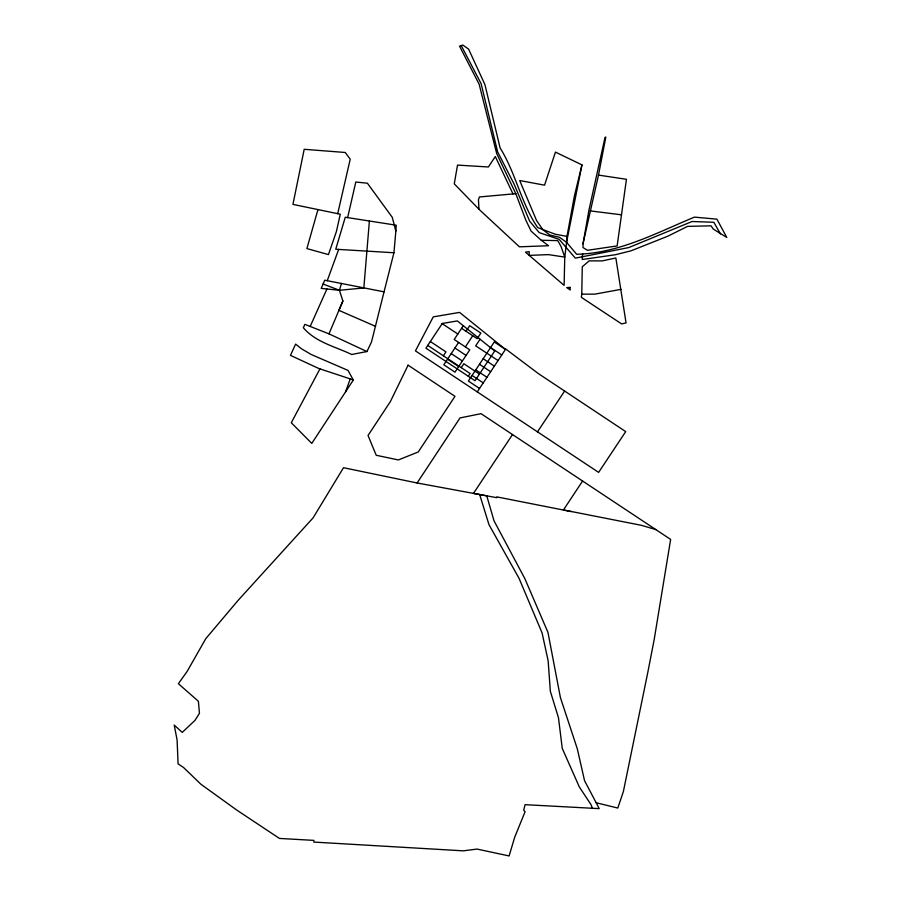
<?xml version="1.0" encoding="UTF-8"?>
<svg xmlns="http://www.w3.org/2000/svg" width="901" height="901" viewBox="0 0 901 901"><rect width="100%" height="100%" fill="white"/><g stroke="black" fill="none" stroke-linecap="round" stroke-linejoin="round"><path stroke-width="1.35" d="M581.753 294.176L582.283 266.797L589.141 260.862L602.138 260.907L615.856 258.001L626.049 322.896L621.667 323.932L581.348 297.341L581.753 294.176L594.919 294.131L621.037 289.345M395.854 231.05L396.215 225.205L345.274 217.242L335.746 249.239L393.94 252.753L395.854 231.05L392.273 217.344L367.394 183.207L355.794 182.025L347.64 217.625M582.609 253.733L582.215 259.511L615.315 254.746L630.982 250.838L667.821 236.197L687.576 226.376L711.058 225.824L713.232 229.034L726.792 237.459L716.914 219.157L694.457 217.118C656.435 232.875 618.705 253.384 576.64 254.262L566.56 242.335L559.634 237.38L549.835 235.015L542.852 229.71L536.568 220.542L519.708 180.527L544.553 185.167L555.444 152.111L581.956 164.883L566.56 242.335L564.769 257.112L564.105 285.358L525.497 252.167L529.169 251.627L529.247 255.388L548.45 254.611L564.769 257.112L561.008 246.367L557.753 240.612L541.287 240.285L531.083 231.095L525.812 220.126L515.789 193.681L496.699 153.553L479.141 84.232L459.555 46.176L462.787 45.05L468.576 49.059L484.918 84.57L500.134 147.989C515.879 173.116 520.992 203.254 537.728 227.581L555.23 234.237L566.988 236.366L566.56 242.335M369.399 220.948L363.835 287.96L339.429 290.268L321.207 288.399L324.732 280.211L384.051 291.834L393.94 252.753M598.501 175.098L626.443 179.288L617.14 245.928L587.429 250.298L583.037 247.561L583.003 243.856L588.961 210.057L605.033 137.38L605.832 137.042L598.501 175.098L583.003 243.856M566.988 236.366L574.444 195.799L581.956 164.883M337.695 213.672L350.219 159.24L345.274 152.483L304.2 149.296L292.938 204.392L340.285 214.213L336.388 231.591L328.437 254.589L306.892 248.586L317.952 209.584M366.944 351.548L328.989 333.854L304.898 324.36L303.322 327.705C315.677 342.29 335.195 346.558 351.694 354.487L366.944 351.548L371.494 341.986L384.051 291.834M375.571 326.353L338.922 310.372L342.887 300.968L339.429 290.268L341.456 283.376M345.545 391.89L350.241 378.904L353.316 380.042L311.78 443.405L291.293 422.749L319.956 368.869M327.254 280.695L338.663 249.397M328.989 333.854L342.887 300.968M310.181 326.444L326.928 288.984M596.18 802.768L599.188 808.636L525.08 804.672L523.706 810.247L525.08 811.711L514.685 837.254L509.11 855.95L477.012 849.069L463.373 850.837L313.762 842.075L313.897 840.385L279.445 838.426L236.389 809.819L200.889 784.23L183.534 767.483L178.094 763.89L177.103 740.048L174.208 725.068L182.25 732.389L194.999 720.361L199.448 713.333L198.4 701.282L178.364 683.679L186.991 671.65L205.8 638.64L238.269 600.19L313.097 517.861L343.506 467.709L417.107 482.981L460.028 417.929L481.033 413.672L670.637 539.406L654.16 639.71L647.628 673.284L623.379 791.517L617.804 808.051L596.18 802.768L584.558 780.716L577.293 748.787L560.411 697.554L547.954 632.367L524.776 578.465L493.996 520.778L486.765 495.843L473.475 493.399L512.511 434.541M443.382 355.805L445.972 351.886L430.34 341.524M463.317 325.734L454.183 339.497L469.781 349.836L454.971 372.169L443.81 364.77L458.609 342.436M466.008 331.264L469.714 325.689L480.875 333.088L477.181 338.675L461.594 328.336M465.355 346.908L472.755 335.735M461.244 367.653L463.835 363.734L479.433 374.073M480.075 339.249L475.683 345.871L498.039 360.535M468.295 376.258L470.097 373.532L427.75 345.421M477.282 391.856L505.731 349.014L538.471 373.667L625.711 431.613L598.624 472.394L415.44 350.872L433.257 316.87L459.566 312.399L505.472 349.397M582.598 481.021L563.44 509.955L641.377 525.306L655.905 529.619M537.503 431.838L564.623 391.034M515.789 193.681L479.445 196.959L478.442 199.752L478.983 209.28L519.415 246.829L548.506 245.725L541.287 240.285M590.346 210.913L621.544 214.821M417.107 482.981L496.62 497.656L496.778 496.879L571.324 511.588M350.241 378.904L318.729 368.464L290.46 355.377L295.629 344.103L301.396 348.721L311.217 354.51L348.045 370.412L353.316 380.042M323.087 284.029L339.429 290.268M505.438 349.374L494.277 341.975L468.374 381.044L479.535 388.455M490.583 347.549L501.744 354.949M442.177 323.662L457.821 334.023M483.173 358.722L494.345 366.121M454.915 348.023L466.076 355.422M479.478 364.297L490.64 371.708M451.21 353.597L462.371 360.997M475.773 369.883L486.934 377.282M447.504 359.184L458.677 366.583M472.079 375.469L483.24 382.869M478.983 209.28L454.273 183.86L457.517 165.097L488.398 166.978L495.313 156.549L512.996 193.929M720.485 233.945L713.829 222.277L692.092 221.5L628.752 247.572L575.345 258.148L559.194 239.396L539.26 232.638L529.619 221.139L514.032 183.95L497.634 151.852L481.111 83.658L461.222 45.591M592.408 808.276L591.011 804.638L579.275 786.855L562.258 748.404L558.462 717.703L550.342 691.281L548.146 660.793L542.087 632.93L519.077 578.386L488.984 524.664L479.659 494.525M408.097 365.175L390.392 401.553L368.025 435.476L376.224 455.275L398.4 459.938L418.278 451.953L454.982 396.339L408.097 365.175M442.301 323.482L425.925 348.18L475.03 380.718L494.705 351.041L457.348 320.925L442.301 323.482M569.973 287.385L566.763 287.61L570.265 289.953L569.973 287.385"/></g></svg>
